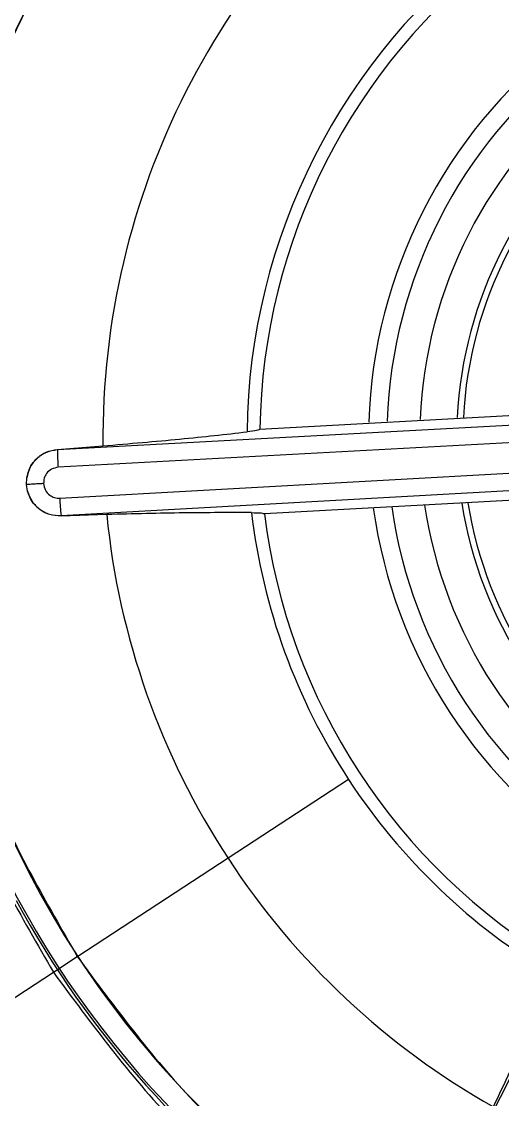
# Model space of a CAD drawing. Extents: x 943 to 1030, y 781 to 934.
# Drawn here: x 1020.167 to 1020.492, y 855.509 to 856.239 of the extents above; entities that cross this region are included whole.
import ezdxf

# ---------------------------------------------------------------- set-up
doc = ezdxf.new("R2010")
doc.units = 0
doc.header["$MEASUREMENT"] = 0
doc.layers.add('1', color=4, linetype='Continuous')

# ---------------------------------------------------------------- blocks, each defined once
blk = doc.blocks.new('AIRA')
at = {"layer": '1', "color": 3, "linetype": 'Continuous', "lineweight": 25}
for p, q in [((77.15061, 52.79709), (77.39829, 52.81069)), ((77.44308, 52.80634), (77.01372, 52.78304)), ((77.44352, 52.79455), (77.01416, 52.77126)), ((77.0137, 52.7834), (77.04454, 52.78578)), ((77.0137, 52.7834), (77.01372, 52.78304)), ((77.01532, 52.75037), (77.44463, 52.77444)), ((76.99287, 52.7596), (76.99306, 52.76416)), ((76.99355, 52.75512), (76.99287, 52.7596)), ((77.01617, 52.7386), (77.44549, 52.76268)), ((77.40129, 52.75338), (77.15372, 52.73973)), ((77.01617, 52.7386), (77.01619, 52.73825)), ((77.04707, 52.73927), (77.01619, 52.73825)), ((77.49003, 52.69388), (77.29553, 52.3104)), ((77.21064, 52.55995), (77.12909, 52.50667)), ((77.12909, 52.50667), (77.02748, 52.44029)), ((77.01101, 52.42952), (77.02721, 52.44011)), ((76.86705, 52.33547), (77.011, 52.42952))]:
    blk.add_line(p, q, dxfattribs=at)
for centre, radius, start, end in [((77.56395, 52.79077), 1, 33.15762, 213.15762), ((77.56395, 52.79077), 0.98949, 36.69038, 216.69038), ((77.56395, 52.79077), 0.97197, 36.69038, 216.69038), ((77.56395, 52.79077), 0.90393, 37.03405, 216.69038), ((77.56395, 52.79077), 0.85236, 37.03404, 216.69038), ((77.56395, 52.79077), 0.84843, 83.04958, 196.66577), ((77.56395, 52.79077), 0.84765, 33.15762, 212.80281), ((77.56395, 52.79077), 0.83245, 33.15762, 212.8028), ((77.56395, 52.79077), 0.98949, 216.69038, 36.69038), ((77.56395, 52.79077), 0.97197, 216.69038, 36.69038), ((77.56395, 52.79077), 0.65728, 121.73012, 166.71785), ((77.56395, 52.79077), 1, 213.15762, 33.15762), ((77.56395, 52.79077), 0.90393, 217.03405, 36.69038), ((77.56395, 52.79077), 0.64081, 123.15762, 213.15762), ((77.56395, 52.79077), 0.85236, 217.03404, 36.69038), ((77.56395, 52.79077), 0.84765, 213.15762, 32.80281), ((77.56395, 52.79077), 0.83245, 213.15762, 32.8028), ((77.56395, 52.79077), 0.51944, 125.69027, 180.551), ((77.56395, 52.79077), 0.42203, 126.83188, 179.3924), ((77.56395, 52.79077), 0.41339, 127.09873, 179.12807), ((77.56395, 52.79077), 0.3399, 127.94621, 178.14453), ((77.56395, 52.79077), 0.32747, 128.12842, 177.95318), ((77.56395, 52.79077), 0.30531, 128.49017, 177.57344), ((77.56395, 52.79077), 0.28028, 128.96797, 177.07223), ((77.56395, 52.79077), 0.2761, 129.05635, 177.05419), ((77.20417, 52.78431), 0.19045, 180.38169, 183.93111), ((77.20562, 52.75829), 0.19047, 182.38425, 185.93335), ((77.56395, 52.79077), 0.3399, 187.94621, 238.16909), ((77.56395, 52.79077), 0.32747, 188.12842, 237.98206), ((77.56395, 52.79077), 0.30531, 188.49017, 237.61087), ((77.56395, 52.79077), 0.28028, 188.96797, 237.12096), ((77.56395, 52.79077), 0.2761, 189.05635, 236.98556), ((77.56395, 52.79077), 0.51944, 185.69027, 213.15762), ((77.56395, 52.79077), 0.42203, 186.83187, 213.15762), ((77.56395, 52.79077), 0.41339, 187.0946, 239.12807), ((77.56395, 52.79077), 0.65573, 199.04187, 235.95813), ((77.56395, 52.79077), 0.42203, 213.15762, 239.39241), ((77.56395, 52.79077), 0.51944, 213.15762, 240.55111), ((77.56395, 52.79077), 0.65728, 208.41215, 261.42605), ((77.56395, 52.79077), 0.64081, 213.15762, 303.15762)]:
    blk.add_arc(centre, radius, start, end, dxfattribs=at)
for points in [[(79.06003, 52.79077), (79.05756, 52.72549), (79.05262, 52.59494), (79.01288, 52.40245), (78.95018, 52.21661), (78.86327, 52.04059), (78.75427, 51.87741), (78.62486, 51.72986), (78.47731, 51.60046), (78.31413, 51.49142), (78.13811, 51.40462), (77.95227, 51.34154), (77.75978, 51.30325), (77.56395, 51.29041), (77.36811, 51.30325), (77.17562, 51.34154), (76.98978, 51.40462), (76.81376, 51.49142), (76.65058, 51.60046), (76.50303, 51.72986), (76.37363, 51.87741), (76.26459, 52.04059), (76.17779, 52.21661), (76.11471, 52.40245), (76.07642, 52.59494), (76.06358, 52.79077), (76.07642, 52.98661), (76.11471, 53.1791), (76.17779, 53.36494), (76.26459, 53.54095), (76.37363, 53.70414), (76.50303, 53.85169), (76.65058, 53.98109), (76.81376, 54.09013), (76.98978, 54.17693), (77.17562, 54.24001), (77.36811, 54.2783), (77.56395, 54.29114), (77.75978, 54.2783), (77.95227, 54.24001), (78.13811, 54.17693), (78.31413, 54.09013), (78.47731, 53.98109), (78.62486, 53.85169), (78.75427, 53.70414), (78.86327, 53.54095), (78.95018, 53.36494), (79.01288, 53.1791), (79.05262, 52.98661), (79.05756, 52.85605), (79.06003, 52.79077)], [(78.11689, 53.15203), (78.09119, 53.18687), (78.03978, 53.25656), (77.9387, 53.33948), (77.82474, 53.40231), (77.70035, 53.44136), (77.57082, 53.45549), (77.441, 53.44406), (77.31592, 53.40752), (77.20036, 53.34728), (77.09878, 53.26566), (77.01507, 53.16579), (76.95245, 53.0515), (76.91336, 52.92721), (76.89916, 52.7976), (76.91092, 52.668), (76.94624, 52.54212), (76.98941, 52.46705), (77.011, 52.42952)], [(77.21328, 53.32751), (77.17946, 53.30256), (77.11181, 53.25266), (77.03133, 53.15454), (76.97033, 53.04392), (76.93244, 52.92319), (76.91865, 52.7974), (76.93006, 52.6716), (76.96435, 52.54941), (77.00626, 52.47654), (77.02721, 52.44011)], [(77.011, 52.42952), (77.0367, 52.39468), (77.08811, 52.32498), (77.18919, 52.24207), (77.30315, 52.17924), (77.42754, 52.14018), (77.55707, 52.12605), (77.68689, 52.13749), (77.81197, 52.17403), (77.92753, 52.23426), (78.02911, 52.31589), (78.11282, 52.41576), (78.17544, 52.53005), (78.21453, 52.65434), (78.22873, 52.78395), (78.21697, 52.91355), (78.18165, 53.03942), (78.13848, 53.11449), (78.11689, 53.15203)], [(77.02721, 52.44011), (77.05216, 52.40628), (77.10206, 52.33864), (77.20018, 52.25815), (77.3108, 52.19716), (77.43153, 52.15927), (77.55731, 52.14547), (77.68312, 52.15689), (77.80531, 52.19118), (77.87817, 52.23309), (77.91461, 52.25404)]]:
    blk.add_open_spline(points, degree=3, dxfattribs=at)
for points, knots in [([(77.04454, 52.78578), (77.06246, 52.7873), (77.09925, 52.79043), (77.12747, 52.79361), (77.14194, 52.79525)], [0, 0, 0, 0, 0.487205, 1, 1, 1, 1]), ([(77.15061, 52.79706), (77.15021, 52.79675), (77.14943, 52.79613), (77.14443, 52.79554), (77.14194, 52.79525)], [0, 0, 0, 0, 0.499986, 1, 1, 1, 1]), ([(77.01372, 52.78304), (77.01121, 52.78265), (77.00619, 52.78187), (76.99976, 52.77758), (76.9949, 52.77156), (76.99367, 52.76663), (76.99305, 52.76416)], [0, 0, 0, 0, 0.249961, 0.499948, 0.749961, 1, 1, 1, 1]), ([(76.99306, 52.76416), (76.99366, 52.76663), (76.99488, 52.7716), (76.9997, 52.77767), (77.00613, 52.78209), (77.01114, 52.78295), (77.0137, 52.7834)], [0, 0, 0, 0, 0.243212, 0.488265, 0.739091, 1, 1, 1, 1]), ([(77.01416, 52.77126), (77.01263, 52.77097), (77.00959, 52.7704), (77.00635, 52.7674), (77.00456, 52.76385), (77.00447, 52.76146), (77.00443, 52.76024)], [0, 0, 0, 0, 0.282432, 0.561918, 0.778094, 1, 1, 1, 1]), ([(77.00443, 52.76024), (77.00347, 52.76019), (77.00117, 52.76006), (76.99831, 52.7599), (76.996, 52.75978), (76.99441, 52.75969), (76.99324, 52.75963), (76.99299, 52.75961), (76.99287, 52.7596)], [0, 0, 0, 0, 0.164206, 0.392017, 0.529746, 0.680081, 0.83869, 1, 1, 1, 1]), ([(77.00443, 52.76024), (77.00469, 52.75872), (77.00522, 52.75568), (77.00818, 52.75239), (77.01171, 52.75053), (77.01411, 52.75042), (77.01532, 52.75037)], [0, 0, 0, 0, 0.2809062, 0.5602712, 0.7805877, 1, 1, 1, 1]), ([(76.99355, 52.75512), (76.99443, 52.75274), (76.99619, 52.74796), (77.00168, 52.74251), (77.00855, 52.73894), (77.01363, 52.73871), (77.01617, 52.7386)], [0, 0, 0, 0, 0.250039, 0.500053, 0.750039, 1, 1, 1, 1]), ([(77.01619, 52.73825), (77.01361, 52.7384), (77.00851, 52.73871), (77.00159, 52.74242), (76.99614, 52.74797), (76.9944, 52.75277), (76.99355, 52.75512)], [0, 0, 0, 0, 0.259523, 0.51354, 0.7608, 1, 1, 1, 1]), ([(77.14491, 52.74057), (77.13037, 52.7406), (77.10197, 52.74067), (77.06507, 52.73973), (77.04707, 52.73927)], [0, 0, 0, 0, 0.5122812, 1, 1, 1, 1]), ([(77.14491, 52.74057), (77.14742, 52.74055), (77.15245, 52.74051), (77.1533, 52.73998), (77.15372, 52.73972)], [0, 0, 0, 0, 0.5000134, 1, 1, 1, 1]), ([(77.30857, 52.33846), (77.31621, 52.35474), (77.3319, 52.38816), (77.34325, 52.41419), (77.34906, 52.42754)], [0, 0, 0, 0, 0.4872075, 1, 1, 1, 1])]:
    blk.add_open_spline(points, degree=3, knots=knots, dxfattribs=at)

msp = doc.modelspace()

# ---------------------------------------------------------------- block references
at = {"layer": '1'}
msp.add_blockref('AIRA', (943.17747, 803.16576), dxfattribs=at)

doc.saveas('drawing.dxf')
